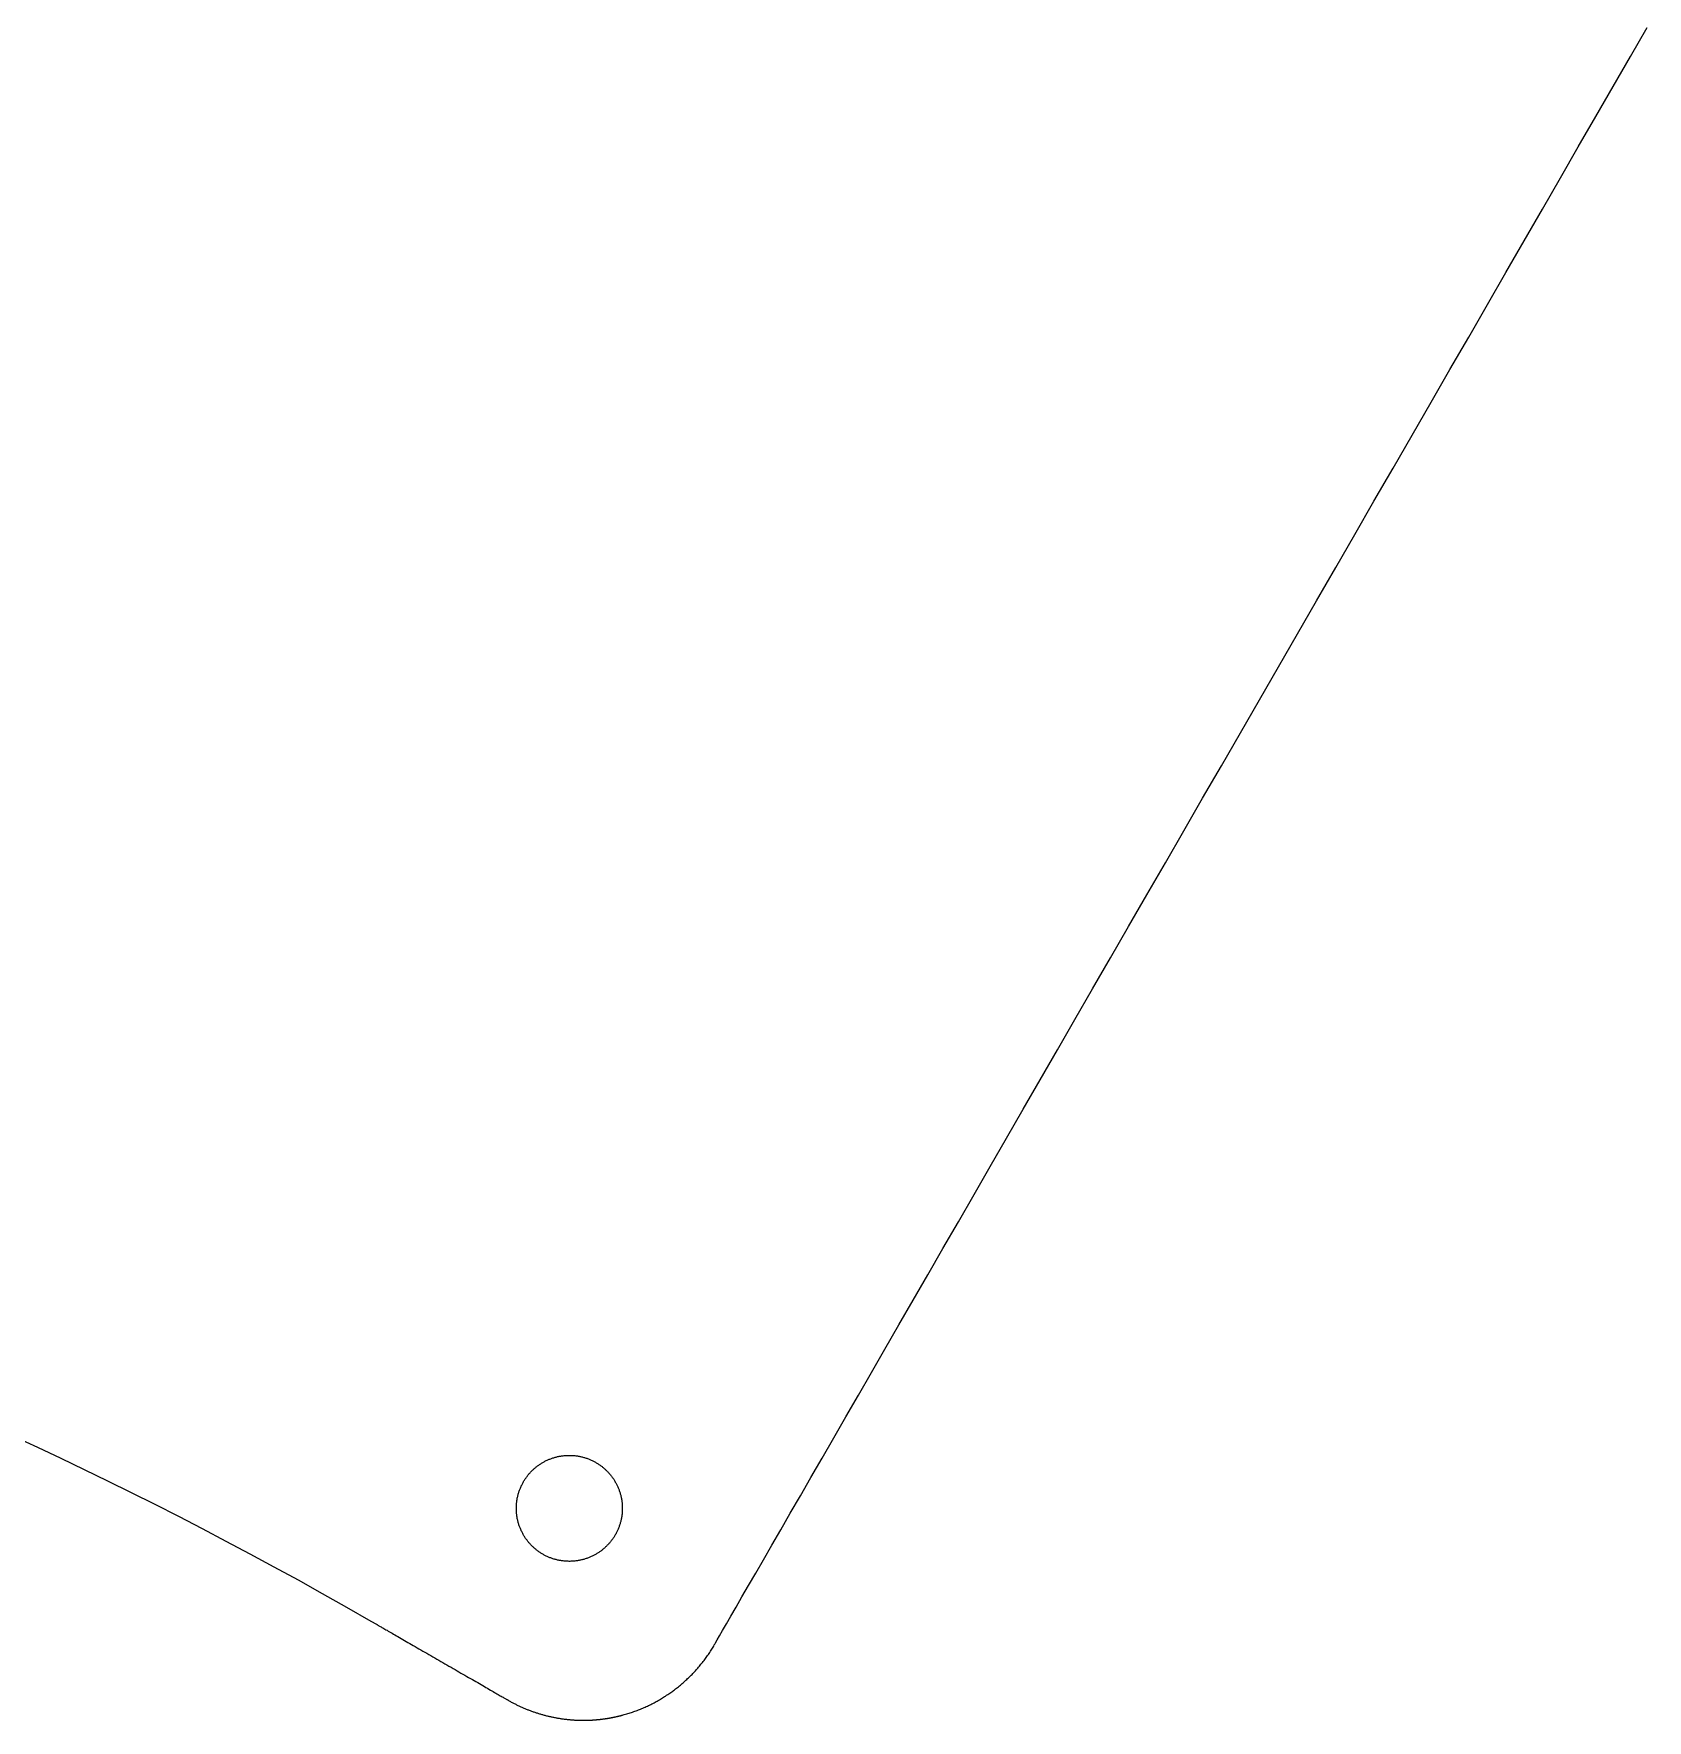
# Model space of a CAD drawing. Extents: x 0 to 154, y 0 to 134.
# Drawn here: x 115.22 to 147.21, y 0.1 to 33.53 of the extents above; entities that cross this region are included whole.
import ezdxf

# ---------------------------------------------------------------- set-up
doc = ezdxf.new("R2010")
doc.units = 0
doc.layers.add('CONTOUR', color=7, linetype='CONTINUOUS')
doc.layers.add('LAYER_1', color=7, linetype='CONTINUOUS')

# ---------------------------------------------------------------- blocks, each defined once
blk = doc.blocks.new('BLOCK_2')
at = {"layer": 'LAYER_1', "color": 7}
for points in [[(325.434, 16.2298, 0), (326.737, 15.6251, 0), (328.045, 15.0086, 0), (329.358, 14.3803, 0), (330.674, 13.7399, 0), (331.996, 13.0873, 0), (333.322, 12.4225, 0), (334.652, 11.7452, 0), (335.988, 11.0552, 0), (337.327, 10.3526, 0), (338.672, 9.63703, 0), (340.021, 8.90846, 0), (341.376, 8.16673, 0), (342.735, 7.41169, 0), (344.099, 6.64321, 0), (345.468, 5.86113, 0), (345.786, 5.67791, 0), (345.791, 5.6745, 0), (345.802, 5.66847, 0), (345.817, 5.65987, 0), (345.836, 5.64876, 0), (345.86, 5.6352, 0), (345.887, 5.61923, 0), (345.919, 5.60093, 0), (345.955, 5.58034, 0), (345.994, 5.55752, 0), (346.037, 5.53253, 0), (346.084, 5.50541, 0), (346.135, 5.47624, 0), (346.189, 5.44507, 0), (346.246, 5.41194, 0), (346.307, 5.37693, 0), (346.371, 5.34008, 0), (346.438, 5.30145, 0), (346.508, 5.26109, 0), (346.581, 5.21907, 0), (346.656, 5.17544, 0), (346.734, 5.13025, 0), (346.815, 5.08357, 0), (346.899, 5.03544, 0), (346.985, 4.98593, 0), (347.073, 4.93509, 0), (347.163, 4.88297, 0), (347.255, 4.82964, 0), (347.35, 4.77515, 0), (347.446, 4.71955, 0), (347.544, 4.66291, 0), (347.644, 4.60527, 0), (347.746, 4.5467, 0), (347.849, 4.48725, 0), (347.953, 4.42698, 0), (348.059, 4.36594, 0), (348.166, 4.30419, 0), (348.274, 4.24178, 0), (348.383, 4.17878, 0), (348.493, 4.11523, 0), (348.604, 4.0512, 0), (348.716, 3.98674, 0), (348.828, 3.92191, 0), (348.941, 3.85676, 0), (349.054, 3.79135, 0), (349.168, 3.72574, 0), (349.282, 3.65998, 0), (349.396, 3.59413, 0), (349.51, 3.52824, 0), (349.624, 3.46237, 0), (349.738, 3.39658, 0), (349.852, 3.33092, 0), (349.966, 3.26546, 0), (350.079, 3.20023, 0), (350.191, 3.13531, 0), (350.303, 3.07075, 0), (350.414, 3.00661, 0), (350.524, 2.94293, 0), (350.634, 2.87979, 0), (350.742, 2.81722, 0), (350.849, 2.7553, 0), (350.956, 2.69407, 0), (351.06, 2.63359, 0), (351.164, 2.57393, 0), (351.266, 2.51513, 0), (351.366, 2.45724, 0), (351.464, 2.40034, 0), (351.561, 2.34447, 0), (351.656, 2.28969, 0), (351.749, 2.23606, 0), (351.84, 2.18362, 0), (351.929, 2.13245, 0), (352.015, 2.08259, 0), (352.099, 2.03411, 0), (352.181, 1.98705, 0), (352.26, 1.94147, 0), (352.336, 1.89743, 0), (352.409, 1.855, 0), (352.48, 1.81421, 0), (352.548, 1.77513, 0), (352.612, 1.73782, 0), (352.674, 1.70232, 0), (352.732, 1.66871, 0), (352.787, 1.63703, 0), (352.838, 1.60734, 0), (352.886, 1.5797, 0), (352.931, 1.55415, 0), (352.971, 1.53077, 0), (353.008, 1.5096, 0), (353.041, 1.49071, 0), (353.069, 1.47414, 0), (353.094, 1.45995, 0), (353.114, 1.44821, 0), (353.13, 1.43896, 0), (353.142, 1.43227, 0), (353.149, 1.42818, 0), (353.151, 1.42676, 0), (353.191, 1.40413, 0), (353.231, 1.38114, 0), (353.272, 1.35839, 0), (353.313, 1.33587, 0), (353.354, 1.31359, 0), (353.395, 1.29154, 0), (353.436, 1.26973, 0), (353.477, 1.24816, 0), (353.518, 1.22682, 0), (353.56, 1.20572, 0), (353.601, 1.18485, 0), (353.643, 1.16422, 0), (353.684, 1.14383, 0), (353.726, 1.12367, 0), (353.768, 1.10375, 0), (353.81, 1.08407, 0), (353.852, 1.06462, 0), (353.894, 1.04541, 0), (353.936, 1.02644, 0), (353.979, 1.00771, 0), (354.021, 0.98921, 0), (354.063, 0.97096, 0), (354.106, 0.95294, 0), (354.149, 0.93515, 0), (354.191, 0.91761, 0), (354.234, 0.90031, 0), (354.277, 0.88324, 0), (354.32, 0.86641, 0), (354.363, 0.84982, 0), (354.406, 0.83347, 0), (354.449, 0.81735, 0), (354.492, 0.80148, 0), (354.535, 0.78584, 0), (354.579, 0.77045, 0), (354.622, 0.75529, 0), (354.666, 0.74038, 0), (354.709, 0.7257, 0), (354.753, 0.71126, 0), (354.797, 0.69706, 0), (354.841, 0.6831, 0), (354.884, 0.66939, 0), (354.928, 0.65591, 0), (354.972, 0.64267, 0), (355.016, 0.62967, 0), (355.06, 0.61692, 0), (355.104, 0.6044, 0), (355.149, 0.59213, 0), (355.193, 0.58009, 0), (355.237, 0.5683, 0), (355.282, 0.55675, 0), (355.326, 0.54544, 0), (355.371, 0.53437, 0), (355.415, 0.52354, 0), (355.46, 0.51295, 0), (355.504, 0.50261, 0), (355.549, 0.49251, 0), (355.594, 0.48265, 0), (355.638, 0.47303, 0), (355.683, 0.46365, 0), (355.728, 0.45452, 0), (355.773, 0.44563, 0), (355.818, 0.43698, 0), (355.863, 0.42857, 0), (355.908, 0.42041, 0), (355.953, 0.41249, 0), (355.998, 0.40481, 0), (356.043, 0.39738, 0), (356.089, 0.39019, 0), (356.134, 0.38324, 0), (356.179, 0.37654, 0), (356.224, 0.37008, 0), (356.27, 0.36386, 0), (356.315, 0.35789, 0), (356.36, 0.35217, 0), (356.406, 0.34668, 0), (356.451, 0.34144, 0), (356.497, 0.33645, 0), (356.542, 0.3317, 0), (356.588, 0.32719, 0), (356.633, 0.32293, 0), (356.679, 0.31892, 0), (356.725, 0.31515, 0), (356.77, 0.31162, 0), (356.816, 0.30834, 0), (356.861, 0.30531, 0), (356.907, 0.30252, 0), (356.953, 0.29998, 0), (356.999, 0.29768, 0), (357.044, 0.29563, 0), (357.09, 0.29383, 0), (357.136, 0.29227, 0), (357.182, 0.29095, 0), (357.227, 0.28989, 0), (357.273, 0.28907, 0), (357.319, 0.2885, 0), (357.365, 0.28817, 0), (357.406, 0.28809, 0), (357.429, 0.28813, 0), (357.452, 0.28823, 0), (357.475, 0.2884, 0), (357.498, 0.28862, 0), (357.521, 0.28891, 0), (357.544, 0.28926, 0), (357.567, 0.28967, 0), (357.59, 0.29014, 0), (357.612, 0.29067, 0), (357.635, 0.29126, 0), (357.658, 0.29192, 0), (357.681, 0.29264, 0), (357.704, 0.29342, 0), (357.727, 0.29426, 0), (357.75, 0.29516, 0), (357.773, 0.29612, 0), (357.796, 0.29715, 0), (357.818, 0.29823, 0), (357.841, 0.29938, 0), (357.864, 0.30059, 0), (357.887, 0.30186, 0), (357.91, 0.3032, 0), (357.933, 0.30459, 0), (357.956, 0.30605, 0), (357.979, 0.30757, 0), (358.002, 0.30915, 0), (358.024, 0.31079, 0), (358.047, 0.31249, 0), (358.07, 0.31426, 0), (358.093, 0.31609, 0), (358.116, 0.31798, 0), (358.139, 0.31993, 0), (358.162, 0.32194, 0), (358.185, 0.32401, 0), (358.207, 0.32615, 0), (358.23, 0.32835, 0), (358.253, 0.33061, 0), (358.276, 0.33293, 0), (358.299, 0.33532, 0), (358.322, 0.33777, 0), (358.345, 0.34028, 0), (358.367, 0.34285, 0), (358.39, 0.34548, 0), (358.413, 0.34818, 0), (358.436, 0.35093, 0), (358.459, 0.35375, 0), (358.482, 0.35663, 0), (358.504, 0.35958, 0), (358.527, 0.36259, 0), (358.55, 0.36566, 0), (358.573, 0.36879, 0), (358.596, 0.37198, 0), (358.618, 0.37523, 0), (358.641, 0.37855, 0), (358.664, 0.38193, 0), (358.687, 0.38538, 0), (358.71, 0.38888, 0), (358.732, 0.39245, 0), (358.755, 0.39608, 0), (358.778, 0.39977, 0), (358.801, 0.40352, 0), (358.823, 0.40734, 0), (358.846, 0.41122, 0), (358.869, 0.41516, 0), (358.891, 0.41917, 0), (358.914, 0.42323, 0), (358.937, 0.42736, 0), (358.96, 0.43156, 0), (358.982, 0.43581, 0), (359.005, 0.44013, 0), (359.028, 0.44451, 0), (359.05, 0.44895, 0), (359.073, 0.45346, 0), (359.096, 0.45803, 0), (359.118, 0.46266, 0), (359.141, 0.46735, 0), (359.164, 0.47211, 0), (359.186, 0.47692, 0), (359.209, 0.48181, 0), (359.231, 0.48675, 0), (359.254, 0.49176, 0), (359.277, 0.49683, 0), (359.299, 0.50196, 0), (359.322, 0.50716, 0), (359.344, 0.51242, 0), (359.367, 0.51774, 0), (359.389, 0.52313, 0), (359.412, 0.52858, 0), (359.434, 0.53409, 0), (359.457, 0.53966, 0), (359.479, 0.5453, 0), (359.502, 0.551, 0), (359.524, 0.55676, 0), (359.547, 0.56259, 0), (359.569, 0.56848, 0), (359.592, 0.57443, 0), (359.631, 0.58514, 0), (359.699, 0.60374, 0), (359.766, 0.62288, 0), (359.833, 0.64256, 0), (359.9, 0.66277, 0), (359.966, 0.6835, 0), (360.032, 0.70476, 0), (360.098, 0.72655, 0), (360.164, 0.74886, 0), (360.23, 0.77169, 0), (360.295, 0.79505, 0), (360.36, 0.81891, 0), (360.425, 0.8433, 0), (360.49, 0.86819, 0), (360.554, 0.8936, 0), (360.618, 0.91951, 0), (360.682, 0.94594, 0), (360.746, 0.97286, 0), (360.809, 1.00029, 0), (360.872, 1.02822, 0), (360.935, 1.05665, 0), (360.998, 1.08557, 0), (361.06, 1.11499, 0), (361.123, 1.1449, 0), (361.184, 1.17531, 0), (361.246, 1.20619, 0), (361.307, 1.23757, 0), (361.368, 1.26943, 0), (361.429, 1.30177, 0), (361.489, 1.33459, 0), (361.55, 1.36789, 0), (361.609, 1.40166, 0), (361.669, 1.43591, 0), (361.728, 1.47063, 0), (361.787, 1.50582, 0), (361.846, 1.54147, 0), (361.904, 1.57759, 0), (361.963, 1.61418, 0), (362.02, 1.65122, 0), (362.078, 1.68873, 0), (362.135, 1.72669, 0), (362.192, 1.7651, 0), (362.248, 1.80397, 0), (362.305, 1.84329, 0), (362.36, 1.88306, 0), (362.416, 1.92328, 0), (362.471, 1.96394, 0), (362.526, 2.00504, 0), (362.581, 2.04658, 0), (362.635, 2.08857, 0), (362.689, 2.13098, 0), (362.742, 2.17384, 0), (362.796, 2.21712, 0), (362.848, 2.26083, 0), (362.901, 2.30498, 0), (362.953, 2.34955, 0), (363.005, 2.39454, 0), (363.056, 2.43995, 0), (363.107, 2.48579, 0), (363.158, 2.53204, 0), (363.209, 2.57871, 0), (363.258, 2.62579, 0), (363.308, 2.67328, 0), (363.357, 2.72119, 0), (363.406, 2.76949, 0), (363.455, 2.81821, 0), (363.503, 2.86733, 0), (363.55, 2.91685, 0), (363.598, 2.96677, 0), (363.645, 3.01708, 0), (363.691, 3.06779, 0), (363.737, 3.1189, 0), (363.783, 3.17039, 0), (363.828, 3.22228, 0), (363.873, 3.27455, 0), (363.918, 3.3272, 0), (363.962, 3.38024, 0), (364.006, 3.43366, 0), (364.049, 3.48745, 0), (364.092, 3.54163, 0), (364.134, 3.59617, 0), (364.176, 3.65109, 0), (364.218, 3.70638, 0), (364.259, 3.76204, 0), (364.3, 3.81806, 0), (364.34, 3.87445, 0), (364.38, 3.9312, 0), (364.42, 3.98831, 0), (364.459, 4.04578, 0), (364.497, 4.1036, 0), (364.535, 4.16178, 0), (364.573, 4.22031, 0), (364.61, 4.27918, 0), (364.647, 4.33841, 0), (364.683, 4.39798, 0), (364.719, 4.4579, 0), (364.754, 4.51815, 0), (364.776, 4.55631, 0), (364.824, 4.63923, 0), (364.915, 4.79664, 0), (365.048, 5.02694, 0), (365.222, 5.32856, 0), (365.436, 5.69989, 0), (365.689, 6.13934, 0), (365.981, 6.64532, 0), (366.31, 7.21625, 0), (366.676, 7.85052, 0), (367.078, 8.54656, 0), (367.514, 9.30276, 0), (367.984, 10.1175, 0), (368.487, 10.9893, 0), (369.021, 11.9164, 0), (369.587, 12.8974, 0), (370.183, 13.9306, 0), (370.808, 15.0143, 0), (371.462, 16.1471, 0), (372.142, 17.3274, 0), (372.849, 18.5535, 0), (373.582, 19.8238, 0), (374.34, 21.1368, 0), (375.121, 22.4909, 0), (375.924, 23.8844, 0), (376.75, 25.3159, 0), (377.596, 26.7836, 0), (378.463, 28.2861, 0), (379.349, 29.8216, 0), (380.253, 31.3887, 0), (381.174, 32.9857, 0), (382.111, 34.611, 0), (383.064, 36.2631, 0), (384.031, 37.9404, 0), (385.012, 39.6412, 0), (386.006, 41.364, 0), (387.011, 43.1071, 0), (388.028, 44.8691, 0), (389.054, 46.6482, 0), (390.089, 48.443, 0), (391.132, 50.2518, 0), (392.183, 52.073, 0), (393.239, 53.905, 0), (394.301, 55.7463, 0), (395.368, 57.5952, 0), (396.438, 59.4502, 0), (397.51, 61.3097, 0), (398.584, 63.172, 0), (399.659, 65.0357, 0), (400.734, 66.899, 0), (401.808, 68.7604, 0), (402.879, 70.6183, 0), (403.948, 72.4712, 0), (405.013, 74.3174, 0), (406.073, 76.1553, 0), (407.127, 77.9833, 0), (408.175, 79.7999, 0), (409.215, 81.6035, 0), (410.247, 83.3925, 0), (411.27, 85.1652, 0), (412.282, 86.9201, 0), (413.283, 88.6556, 0), (414.272, 90.3702, 0), (415.248, 92.0621, 0), (416.21, 93.7299, 0), (417.157, 95.3718, 0)], [(359.588, 12.1914, 0), (359.588, 12.1439, 0), (359.586, 12.0967, 0), (359.585, 12.0496, 0), (359.582, 12.0026, 0), (359.579, 11.9559, 0), (359.575, 11.9094, 0), (359.57, 11.8631, 0), (359.565, 11.817, 0), (359.558, 11.7712, 0), (359.552, 11.7255, 0), (359.544, 11.6801, 0), (359.536, 11.6349, 0), (359.527, 11.5899, 0), (359.518, 11.5452, 0), (359.507, 11.5008, 0), (359.497, 11.4566, 0), (359.485, 11.4127, 0), (359.473, 11.369, 0), (359.46, 11.3256, 0), (359.447, 11.2825, 0), (359.433, 11.2397, 0), (359.418, 11.1971, 0), (359.403, 11.1549, 0), (359.387, 11.1129, 0), (359.37, 11.0713, 0), (359.353, 11.03, 0), (359.335, 10.9889, 0), (359.317, 10.9483, 0), (359.298, 10.9079, 0), (359.278, 10.8679, 0), (359.258, 10.8282, 0), (359.237, 10.7888, 0), (359.216, 10.7498, 0), (359.194, 10.7112, 0), (359.172, 10.6729, 0), (359.149, 10.635, 0), (359.126, 10.5974, 0), (359.102, 10.5603, 0), (359.077, 10.5235, 0), (359.052, 10.4871, 0), (359.027, 10.4511, 0), (359, 10.4155, 0), (358.974, 10.3803, 0), (358.947, 10.3455, 0), (358.919, 10.3111, 0), (358.891, 10.2771, 0), (358.862, 10.2436, 0), (358.833, 10.2105, 0), (358.804, 10.1778, 0), (358.774, 10.1456, 0), (358.743, 10.1139, 0), (358.712, 10.0825, 0), (358.681, 10.0517, 0), (358.649, 10.0213, 0), (358.617, 9.99136, 0), (358.584, 9.96191, 0), (358.551, 9.93294, 0), (358.517, 9.90446, 0), (358.483, 9.87647, 0), (358.448, 9.84898, 0), (358.413, 9.82199, 0), (358.378, 9.79551, 0), (358.342, 9.76954, 0), (358.306, 9.74409, 0), (358.27, 9.71917, 0), (358.233, 9.69478, 0), (358.196, 9.67092, 0), (358.158, 9.6476, 0), (358.12, 9.62484, 0), (358.082, 9.60262, 0), (358.043, 9.58096, 0), (358.004, 9.55986, 0), (357.965, 9.53933, 0), (357.925, 9.51938, 0), (357.885, 9.50001, 0), (357.844, 9.48122, 0), (357.804, 9.46302, 0), (357.762, 9.44541, 0), (357.721, 9.42841, 0), (357.679, 9.41202, 0), (357.637, 9.39624, 0), (357.595, 9.38107, 0), (357.553, 9.36653, 0), (357.51, 9.35262, 0), (357.466, 9.33934, 0), (357.423, 9.3267, 0), (357.379, 9.31471, 0), (357.335, 9.30337, 0), (357.291, 9.29268, 0), (357.247, 9.28266, 0), (357.202, 9.2733, 0), (357.157, 9.26462, 0), (357.112, 9.25661, 0), (357.066, 9.24929, 0), (357.021, 9.24266, 0), (356.975, 9.23672, 0), (356.929, 9.23148, 0), (356.882, 9.22694, 0), (356.836, 9.22312, 0), (356.789, 9.22002, 0), (356.742, 9.21763, 0), (356.695, 9.21598, 0), (356.648, 9.21505, 0), (356.6, 9.21487, 0), (356.553, 9.21542, 0), (356.506, 9.21671, 0), (356.459, 9.21873, 0), (356.412, 9.22148, 0), (356.365, 9.22494, 0), (356.319, 9.22912, 0), (356.272, 9.23401, 0), (356.226, 9.2396, 0), (356.181, 9.24589, 0), (356.135, 9.25286, 0), (356.09, 9.26053, 0), (356.044, 9.26888, 0), (356, 9.2779, 0), (355.955, 9.28759, 0), (355.911, 9.29794, 0), (355.866, 9.30896, 0), (355.823, 9.32063, 0), (355.779, 9.33294, 0), (355.736, 9.3459, 0), (355.693, 9.3595, 0), (355.65, 9.37372, 0), (355.607, 9.38858, 0), (355.565, 9.40405, 0), (355.523, 9.42014, 0), (355.482, 9.43684, 0), (355.44, 9.45414, 0), (355.399, 9.47204, 0), (355.359, 9.49054, 0), (355.319, 9.50962, 0), (355.279, 9.52928, 0), (355.239, 9.54953, 0), (355.2, 9.57034, 0), (355.161, 9.59172, 0), (355.122, 9.61366, 0), (355.084, 9.63615, 0), (355.046, 9.65919, 0), (355.009, 9.68278, 0), (354.972, 9.70691, 0), (354.935, 9.73157, 0), (354.899, 9.75675, 0), (354.863, 9.78246, 0), (354.827, 9.80869, 0), (354.792, 9.83542, 0), (354.757, 9.86266, 0), (354.723, 9.8904, 0), (354.689, 9.91864, 0), (354.656, 9.94737, 0), (354.623, 9.97657, 0), (354.59, 10.0063, 0), (354.558, 10.0364, 0), (354.526, 10.067, 0), (354.495, 10.0981, 0), (354.464, 10.1297, 0), (354.434, 10.1617, 0), (354.404, 10.1941, 0), (354.375, 10.227, 0), (354.346, 10.2603, 0), (354.318, 10.2941, 0), (354.29, 10.3282, 0), (354.262, 10.3628, 0), (354.236, 10.3978, 0), (354.209, 10.4332, 0), (354.183, 10.469, 0), (354.158, 10.5052, 0), (354.133, 10.5418, 0), (354.109, 10.5788, 0), (354.085, 10.6162, 0), (354.062, 10.6539, 0), (354.039, 10.692, 0), (354.017, 10.7305, 0), (353.996, 10.7693, 0), (353.975, 10.8085, 0), (353.954, 10.848, 0), (353.935, 10.8878, 0), (353.915, 10.928, 0), (353.897, 10.9686, 0), (353.879, 11.0094, 0), (353.861, 11.0506, 0), (353.844, 11.0921, 0), (353.828, 11.1339, 0), (353.812, 11.176, 0), (353.797, 11.2184, 0), (353.783, 11.261, 0), (353.769, 11.304, 0), (353.756, 11.3473, 0), (353.744, 11.3908, 0), (353.732, 11.4346, 0), (353.721, 11.4787, 0), (353.71, 11.523, 0), (353.7, 11.5676, 0), (353.691, 11.6124, 0), (353.683, 11.6575, 0), (353.675, 11.7028, 0), (353.668, 11.7483, 0), (353.661, 11.7941, 0), (353.655, 11.84, 0), (353.65, 11.8862, 0), (353.646, 11.9327, 0), (353.642, 11.9793, 0), (353.639, 12.0261, 0), (353.637, 12.0731, 0), (353.636, 12.1203, 0), (353.635, 12.1677, 0), (353.635, 12.2151, 0), (353.636, 12.2625, 0), (353.637, 12.3097, 0), (353.639, 12.3566, 0), (353.642, 12.4034, 0), (353.646, 12.45, 0), (353.65, 12.4964, 0), (353.655, 12.5426, 0), (353.661, 12.5885, 0), (353.668, 12.6343, 0), (353.675, 12.6798, 0), (353.683, 12.7251, 0), (353.691, 12.7701, 0), (353.7, 12.8149, 0), (353.71, 12.8595, 0), (353.721, 12.9038, 0), (353.732, 12.9478, 0), (353.744, 12.9916, 0), (353.756, 13.0351, 0), (353.769, 13.0783, 0), (353.783, 13.1213, 0), (353.797, 13.164, 0), (353.812, 13.2063, 0), (353.828, 13.2484, 0), (353.844, 13.2902, 0), (353.861, 13.3317, 0), (353.879, 13.3728, 0), (353.897, 13.4137, 0), (353.915, 13.4542, 0), (353.935, 13.4944, 0), (353.954, 13.5342, 0), (353.975, 13.5737, 0), (353.996, 13.6129, 0), (354.017, 13.6517, 0), (354.039, 13.6901, 0), (354.062, 13.7282, 0), (354.085, 13.7659, 0), (354.109, 13.8033, 0), (354.133, 13.8403, 0), (354.158, 13.8768, 0), (354.183, 13.913, 0), (354.209, 13.9488, 0), (354.236, 13.9842, 0), (354.262, 14.0192, 0), (354.29, 14.0538, 0), (354.318, 14.0879, 0), (354.346, 14.1217, 0), (354.375, 14.155, 0), (354.404, 14.1879, 0), (354.434, 14.2203, 0), (354.464, 14.2523, 0), (354.495, 14.2838, 0), (354.526, 14.3149, 0), (354.558, 14.3455, 0), (354.59, 14.3757, 0), (354.623, 14.4054, 0), (354.656, 14.4346, 0), (354.689, 14.4633, 0), (354.723, 14.4915, 0), (354.757, 14.5192, 0), (354.792, 14.5465, 0), (354.827, 14.5732, 0), (354.863, 14.5994, 0), (354.899, 14.6251, 0), (354.935, 14.6503, 0), (354.972, 14.675, 0), (355.009, 14.6991, 0), (355.046, 14.7227, 0), (355.084, 14.7457, 0), (355.122, 14.7682, 0), (355.161, 14.7902, 0), (355.2, 14.8115, 0), (355.239, 14.8323, 0), (355.279, 14.8526, 0), (355.319, 14.8722, 0), (355.359, 14.8913, 0), (355.399, 14.9098, 0), (355.44, 14.9277, 0), (355.482, 14.945, 0), (355.523, 14.9617, 0), (355.565, 14.9778, 0), (355.607, 14.9933, 0), (355.65, 15.0081, 0), (355.693, 15.0223, 0), (355.736, 15.0359, 0), (355.779, 15.0489, 0), (355.823, 15.0612, 0), (355.866, 15.0729, 0), (355.911, 15.0839, 0), (355.955, 15.0943, 0), (356, 15.1039, 0), (356.044, 15.113, 0), (356.09, 15.1213, 0), (356.135, 15.129, 0), (356.181, 15.136, 0), (356.226, 15.1422, 0), (356.272, 15.1478, 0), (356.319, 15.1527, 0), (356.365, 15.1569, 0), (356.412, 15.1604, 0), (356.459, 15.1631, 0), (356.506, 15.1651, 0), (356.553, 15.1664, 0), (356.6, 15.167, 0), (356.648, 15.1668, 0), (356.695, 15.1659, 0), (356.742, 15.1642, 0), (356.789, 15.1618, 0), (356.836, 15.1587, 0), (356.882, 15.1549, 0), (356.929, 15.1504, 0), (356.975, 15.1451, 0), (357.021, 15.1392, 0), (357.066, 15.1325, 0), (357.112, 15.1252, 0), (357.157, 15.1172, 0), (357.202, 15.1085, 0), (357.247, 15.0992, 0), (357.291, 15.0892, 0), (357.335, 15.0785, 0), (357.379, 15.0671, 0), (357.423, 15.0551, 0), (357.466, 15.0425, 0), (357.51, 15.0292, 0), (357.553, 15.0153, 0), (357.595, 15.0008, 0), (357.637, 14.9856, 0), (357.679, 14.9698, 0), (357.721, 14.9534, 0), (357.762, 14.9364, 0), (357.804, 14.9188, 0), (357.844, 14.9006, 0), (357.885, 14.8819, 0), (357.925, 14.8625, 0), (357.965, 14.8425, 0), (358.004, 14.822, 0), (358.043, 14.8009, 0), (358.082, 14.7793, 0), (358.12, 14.757, 0), (358.158, 14.7343, 0), (358.196, 14.711, 0), (358.233, 14.6871, 0), (358.27, 14.6627, 0), (358.306, 14.6378, 0), (358.342, 14.6124, 0), (358.378, 14.5864, 0), (358.413, 14.5599, 0), (358.448, 14.5329, 0), (358.483, 14.5054, 0), (358.517, 14.4775, 0), (358.551, 14.449, 0), (358.584, 14.42, 0), (358.617, 14.3906, 0), (358.649, 14.3607, 0), (358.681, 14.3303, 0), (358.712, 14.2994, 0), (358.743, 14.2681, 0), (358.774, 14.2363, 0), (358.804, 14.2041, 0), (358.833, 14.1715, 0), (358.862, 14.1384, 0), (358.891, 14.1049, 0), (358.919, 14.0709, 0), (358.947, 14.0366, 0), (358.974, 14.0018, 0), (359, 13.9666, 0), (359.027, 13.931, 0), (359.052, 13.895, 0), (359.077, 13.8586, 0), (359.102, 13.8218, 0), (359.126, 13.7847, 0), (359.149, 13.7471, 0), (359.172, 13.7092, 0), (359.194, 13.671, 0), (359.216, 13.6323, 0), (359.237, 13.5933, 0), (359.258, 13.554, 0), (359.278, 13.5143, 0), (359.298, 13.4743, 0), (359.317, 13.434, 0), (359.335, 13.3933, 0), (359.353, 13.3523, 0), (359.37, 13.311, 0), (359.387, 13.2694, 0), (359.403, 13.2274, 0), (359.418, 13.1852, 0), (359.433, 13.1427, 0), (359.447, 13.0999, 0), (359.46, 13.0568, 0), (359.473, 13.0134, 0), (359.485, 12.9697, 0), (359.497, 12.9258, 0), (359.507, 12.8817, 0), (359.518, 12.8372, 0), (359.527, 12.7925, 0), (359.536, 12.7476, 0), (359.544, 12.7025, 0), (359.552, 12.6571, 0), (359.558, 12.6114, 0), (359.565, 12.5656, 0), (359.57, 12.5195, 0), (359.575, 12.4732, 0), (359.579, 12.4267, 0), (359.582, 12.3801, 0), (359.585, 12.3332, 0), (359.586, 12.2861, 0), (359.588, 12.2388, 0), (359.588, 12.1914, 0)]]:
    blk.add_polyline3d(points, dxfattribs=at)

msp = doc.modelspace()

# ---------------------------------------------------------------- block references
at = {"layer": 'CONTOUR', "xscale": 0.352877026833118, "yscale": 0.352877026833118, "zscale": 0.352877026833118}
msp.add_blockref('BLOCK_2', (0, 0), dxfattribs=at)

doc.saveas('drawing.dxf')
